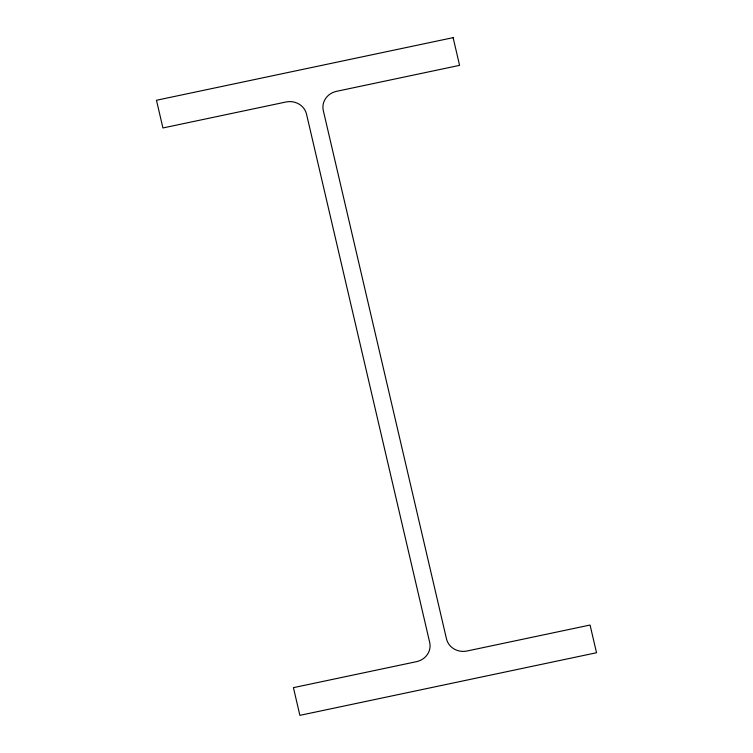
<?xml version="1.0" encoding="UTF-8"?>
<svg xmlns="http://www.w3.org/2000/svg" width="753" height="753" viewBox="0 0 753 753"><rect width="100%" height="100%" fill="white"/><g stroke="black" fill="none" stroke-linecap="round" stroke-linejoin="round"><path stroke-width="1.13" d="M453.118 37.65L156.473 100.262L162.93 127.963L285.989 101.994A17.272 16.058 -4.1 0 1 306.509 114.098L429.699 642.45A17.272 16.058 -4.1 0 1 416.475 661.671L293.425 687.649L299.882 715.35L596.527 652.738L590.07 625.037L467.011 651.006A17.272 16.058 -4.1 0 1 446.491 638.902L323.301 110.55A17.272 16.058 -4.1 0 1 336.525 91.329L459.575 65.351L453.118 37.65"/></g></svg>
